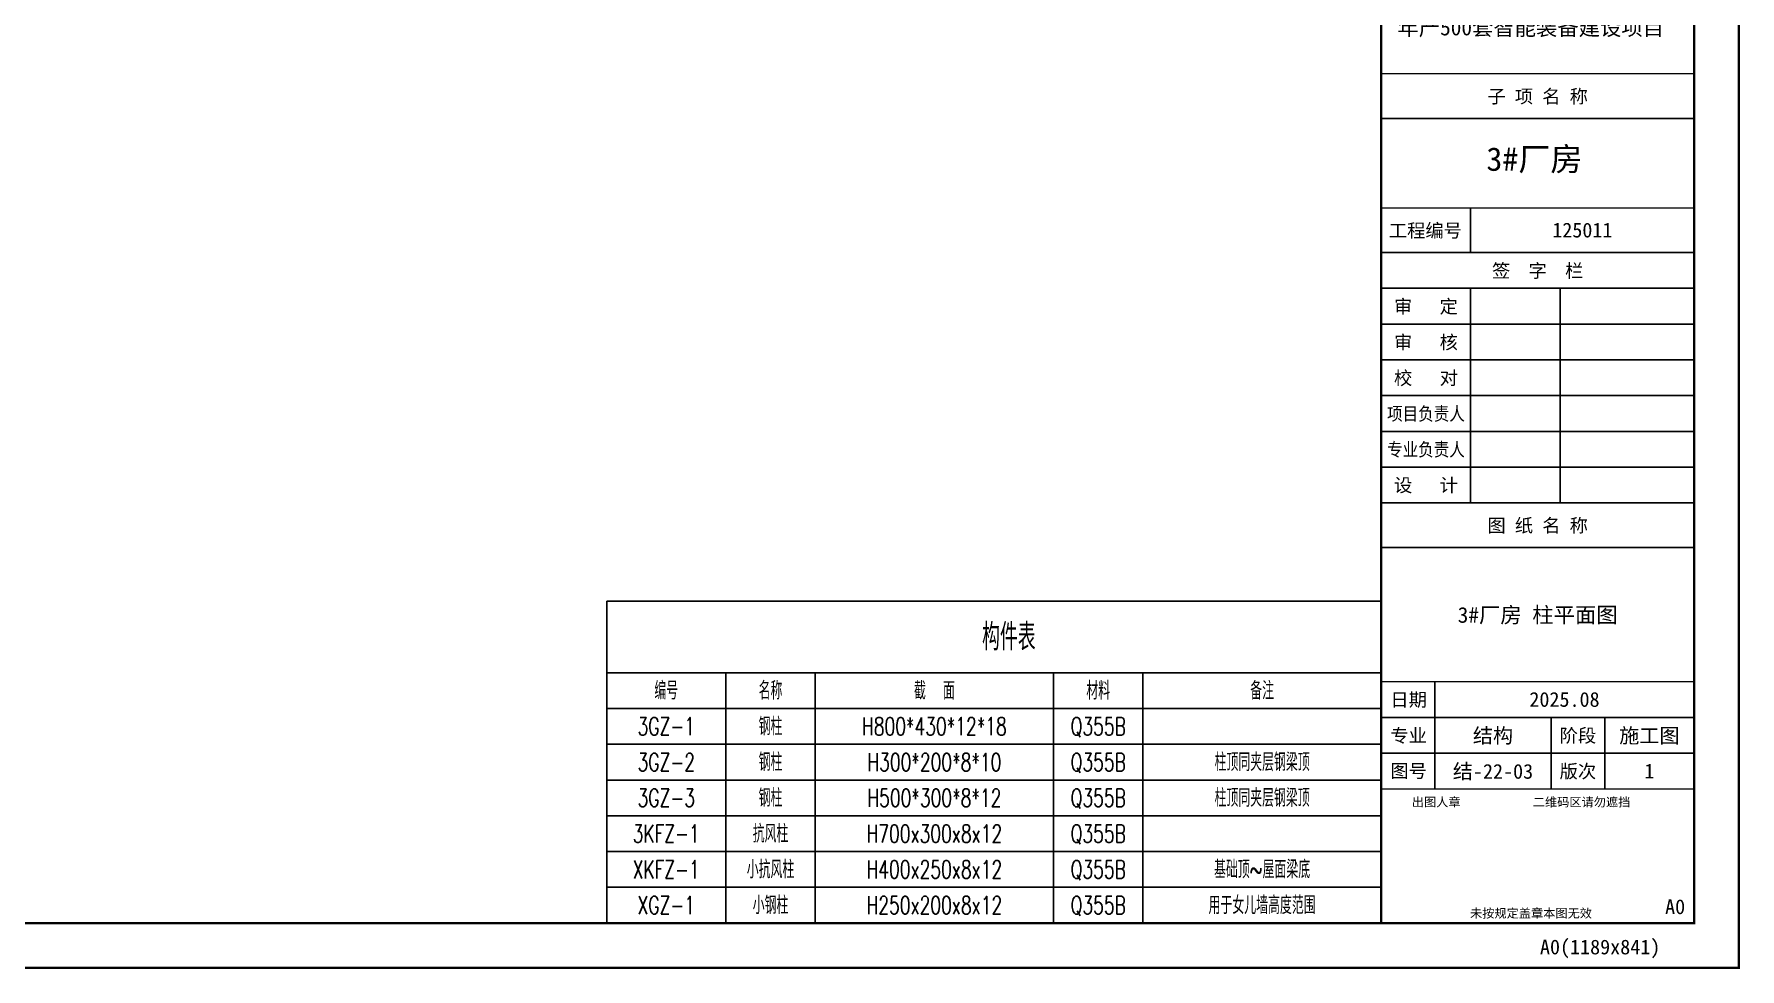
# Model space of a CAD drawing. Extents: x -1201378 to 2367219, y -619313 to 244905.
# Drawn here: x 177790 to 235046, y -296140 to -264773 of the extents above; entities that cross this region are included whole.
import ezdxf
from ezdxf.enums import TextEntityAlignment as Align

# ---------------------------------------------------------------- set-up
doc = ezdxf.new("R2010")
doc.units = 0
doc.header["$LTSCALE"] = 1000
doc.layers.get('0').update_dxf_attribs({"linetype": 'CONTINUOUS'})
doc.layers.get('Defpoints').update_dxf_attribs({"linetype": 'CONTINUOUS'})
for name, color, linetype in [('0-cxFrame', 155, 'CONTINUOUS'), ('TAB', 7, 'CONTINUOUS'), ('TEXT', 7, 'CONTINUOUS'), ('建-文字', 7, 'CONTINUOUS')]:
    doc.layers.add(name, color=color, linetype=linetype)
doc.layers.add('0-cxText', color=131, linetype='CONTINUOUS', lineweight=25)
doc.styles.add('cx_biaoti', font='')
doc.styles.add('cx_tuming', font='simhei.ttf')
doc.styles.add('cx_tuqian1', font='')
doc.styles.add('TSSD_Norm', font='tj-romans1.shx', dxfattribs={"bigfont": 'tj-hztxt.shx'})
doc.styles.add('黑体', font='simhei.ttf', dxfattribs={"width": 0.8})
doc.styles.get('cx_biaoti').set_extended_font_data('SimSun')
doc.styles.get('cx_tuqian1').set_extended_font_data('SimSun')

# ---------------------------------------------------------------- blocks, each defined once
blk = doc.blocks.new('zjcx_lan_qianzi(Dragon)')
for p, q in [((-7000, 4800), (0, 4800)), ((-5000, 4800), (-5000, 0)), ((-3000, 4800), (-3000, 0)), ((-7000, 4000), (0, 4000)), ((-7000, 3200), (0, 3200)), ((-7000, 2400), (0, 2400)), ((-7000, 1600), (0, 1600)), ((-7000, 800), (0, 800))]:
    blk.add_line(p, q)
at = {"const_width": 30}
blk.add_lwpolyline([(-7000, 5600), (0, 5600)], dxfattribs=at)
blk.add_lwpolyline([(-7000, 5600), (0, 5600), (0, 0), (-7000, 0)], close=True, dxfattribs=at)
at = {"style": 'cx_biaoti'}
for s, p in [('签  字  栏', (-3500, 5200)), ('审   定', (-6000, 4400)), ('审   核', (-6000, 3600)), ('校   对', (-6000, 2800)), ('设   计', (-6000, 400))]:
    blk.add_text(s, height=300, dxfattribs=at).set_placement(p, align=Align.MIDDLE)
at = {"style": 'cx_biaoti', "width": 0.85}
for s, p in [('项目负责人', (-6000, 2000)), ('专业负责人', (-6000, 1200))]:
    blk.add_text(s, height=300, dxfattribs=at).set_placement(p, align=Align.MIDDLE)
blk = doc.blocks.new('T-签字(Dragon)')
at = {"layer": '0-cxFrame'}
blk.add_blockref('zjcx_lan_qianzi(Dragon)', (0, 0), dxfattribs=at)
blk = doc.blocks.new('zjcx_lan_tuming(Dragon)')
for p, q in [((-7000, 8400), (0, 8400)), ((-5800, 3000), (-5800, 5400)), ((-7000, 4600), (0, 4600)), ((-3200, 3000), (-3200, 4600)), ((-2000, 3000), (-2000, 4600)), ((-7000, 3800), (0, 3800))]:
    blk.add_line(p, q)
at = {"const_width": 30}
for points in [[(-7000, 9400), (0, 9400)], [(-7000, 5400), (0, 5400)], [(-7000, 3000), (0, 3000)], [(-7000, 0), (0, 0)]]:
    blk.add_lwpolyline(points, dxfattribs=at)
blk.add_lwpolyline([(-7000, 9400), (0, 9400), (0, 0), (-7000, 0)], close=True)
at = {"style": 'cx_biaoti'}
for s, p in [('图 纸 名 称', (-3500, 8900)), ('日期', (-6388, 5000)), ('专业', (-6388, 4200)), ('阶段', (-2600, 4200)), ('图号', (-6388, 3400)), ('版次', (-2600, 3400))]:
    blk.add_text(s, height=300, dxfattribs=at).set_placement(p, align=Align.MIDDLE)
for s, p in [('出图人章', (-6316, 2607)), ('二维码区请勿遮挡', (-3609, 2607)), ('未按规定盖章本图无效', (-5013, 120))]:
    blk.add_text(s, height=200, dxfattribs=at).set_placement(p)
blk = doc.blocks.new('T-图签(Dragon)')
blk.add_blockref('zjcx_lan_tuming(Dragon)', (0, 0))
at = {"color": 3, "style": 'cx_biaoti'}
for s, p in [('2025.08', (-2900, 5000)), ('施工图', (-1000, 4200))]:
    blk.add_text(s, height=330, dxfattribs=at).set_placement(p, align=Align.MIDDLE)
blk = doc.blocks.new('zjcx_lan_xiangmu(Dragon)')
for p, q in [((-7000, 9000), (0, 9000)), ((-7000, 6000), (0, 6000)), ((-7000, 3000), (0, 3000)), ((-5000, 1000), (-5000, 0))]:
    blk.add_line(p, q)
at = {"const_width": 30}
for points in [[(-7000, 10000), (0, 10000)], [(-7000, 7000), (0, 7000)], [(-7000, 7000), (0, 7000)], [(-7000, 4000), (0, 4000)], [(-7000, 4000), (0, 4000)], [(-7000, 1000), (0, 1000)], [(-7000, 0), (0, 0)]]:
    blk.add_lwpolyline(points, dxfattribs=at)
blk.add_lwpolyline([(-7000, 10000), (0, 10000), (0, 0), (-7000, 0)], close=True)
at = {"style": 'cx_biaoti'}
for s, p in [('建 设 单 位', (-3500, 9500)), ('项 目 名 称', (-3500, 6500)), ('子 项 名 称', (-3500, 3500)), ('工程编号', (-6013, 500))]:
    blk.add_text(s, height=300, dxfattribs=at).set_placement(p, align=Align.MIDDLE)
blk = doc.blocks.new('T-项目(Dragon)')
blk.add_blockref('zjcx_lan_xiangmu(Dragon)', (0, 0))
at = {"color": 3, "style": 'cx_tuming'}
for s, height, p in [('嘉兴世赫建达智能装备有限公司', 330, (-6816, 7901)), ('年产500套智能装备建设项目 ', 350, (-6638, 4859))]:
    blk.add_text(s, height=height, dxfattribs=at).set_placement(p)
blk = doc.blocks.new('zjcx_T0(Dragon)')
at = {"layer": '0-cxFrame', "const_width": 50}
blk.add_lwpolyline([(0, 82100), (-7000, 82100), (-7000, 0), (0, 0)], close=True, dxfattribs=at)
at = {"layer": '0-cxFrame'}
for name, p in [('T-项目(Dragon)', (0, 15000)), ('T-签字(Dragon)', (0, 9400)), ('T-图签(Dragon)', (0, 0))]:
    blk.add_blockref(name, p, dxfattribs=at)
blk = doc.blocks.new('TK22.A0 L(Dragon)')
at = {"layer": '0-cxFrame', "color": 7, "const_width": 0.5}
blk.add_lwpolyline([(0, 0), (-1486, 0), (-1486, 841), (0, 841)], close=True, dxfattribs=at)
at = {"layer": '0-cxFrame', "const_width": 0.5}
for points in [[(-80, 10), (-1466, 10), (-1466, 831), (-80, 831)], [(-10, 10), (-80, 10), (-80, 831), (-10, 831)]]:
    blk.add_lwpolyline(points, close=True, dxfattribs=at)
at = {"layer": '0-cxFrame', "xscale": 0.009999999999999998, "yscale": 0.009999999999999998, "zscale": 0.009999999999999998}
blk.add_blockref('zjcx_T0(Dragon)', (-10, 10), dxfattribs=at)
at = {"style": '黑体', "flags": 4}
blk.add_attdef('图幅', text='', height=3.3, dxfattribs=at).set_placement((-40, 3), align=Align.RIGHT)
at = {"layer": '0-cxFrame', "style": '黑体'}
blk.add_text('(1189x841)', height=3.3, dxfattribs=at).set_placement((-40, 3))
at = {"layer": '0-cxText', "flags": 4}
for tag, height, style, p in [('建设单位', 3.5, 'cx_tuming', (-45, 240)), ('项目名称', 3.5, 'cx_tuming', (-45, 210)), ('子项名称', 3.5, 'cx_tuming', (-45, 180)), ('工程编号', 3.3, 'cx_tuqian1', (-35, 165)), ('图名1', 3.5, 'cx_tuming', (-45, 87)), ('图名2', 3.5, 'cx_tuming', (-45, 79)), ('图名3', 3.5, 'cx_tuming', (-45, 71)), ('出图日期', 3.3, 'cx_tuqian1', (-39, 60)), ('专业', 3.3, 'cx_tuqian1', (-55, 52)), ('图号', 3.3, 'cx_tuqian1', (-55, 44)), ('版次', 3.3, 'cx_tuqian1', (-20, 44))]:
    blk.add_attdef(tag, text='', height=height, dxfattribs=dict(at, style=style)).set_placement(p, align=Align.MIDDLE)
at = {"layer": 'Defpoints', "color": 6, "flags": 4}
for tag, height, style, p in [('tufu', 3.3, '黑体', (-12, 12)), ('dwfname', 4, 'cx_tuqian1', (-80, 3))]:
    blk.add_attdef(tag, text='', height=height, dxfattribs=dict(at, style=style)).set_placement(p, align=Align.RIGHT)

msp = doc.modelspace()

# ---------------------------------------------------------------- linework, layer by layer
at = {"layer": 'TAB'}
for p, q in [((197008.3, -286202.2), (223008.3, -286202.2)), ((201008.3, -286202.2), (201008.3, -294602.2)), ((204008.3, -286202.2), (204008.3, -294602.2)), ((212008.3, -286202.2), (212008.3, -294602.2)), ((215008.3, -286202.2), (215008.3, -294602.2)), ((197008.3, -287402.2), (223008.3, -287402.2)), ((197008.3, -288602.2), (223008.3, -288602.2)), ((197008.3, -289802.2), (223008.3, -289802.2)), ((197008.3, -291002.2), (223008.3, -291002.2)), ((197008.3, -292202.2), (223008.3, -292202.2)), ((197008.3, -293402.2), (223008.3, -293402.2))]:
    msp.add_line(p, q, dxfattribs=at)
msp.add_lwpolyline([(197008.3, -283802.2), (223008.3, -283802.2), (223008.3, -294602.2), (197008.3, -294602.2)], close=True, dxfattribs=at)

# ---------------------------------------------------------------- block references
at = {"layer": '0-cxFrame'}
ref = msp.add_blockref('TK22.A0 L(Dragon)', (235008.3, -296102.2), dxfattribs=dict(at, xscale=150, yscale=150, zscale=150))
ref.add_attrib('图名2', '3#厂房 柱平面图', dxfattribs={"layer": '0-cxText', "height": 525, "style": 'cx_tuming'}).set_placement((228258.3, -284252.2), align=Align.MIDDLE)
ref.add_attrib('工程编号', '125011', dxfattribs={"layer": '0-cxText', "height": 495, "style": 'cx_tuqian1'}).set_placement((229758.3, -271352.2), align=Align.MIDDLE)
ref.add_attrib('图号', '结-22-03', dxfattribs={"layer": '0-cxText', "height": 495, "style": 'cx_tuqian1'}).set_placement((226758.3, -289502.2), align=Align.MIDDLE)
ref.add_attrib('版次', '1', dxfattribs={"layer": '0-cxText', "height": 495, "style": 'cx_tuqian1'}).set_placement((232008.3, -289502.2), align=Align.MIDDLE)
ref.add_attrib('专业', '结构', dxfattribs={"layer": '0-cxText', "height": 495, "style": 'cx_tuqian1'}).set_placement((226758.3, -288302.2), align=Align.MIDDLE)
ref.add_attrib('图幅', 'A0', dxfattribs={"layer": '0', "height": 495, "style": '黑体'}).set_placement((229008.3, -295652.2), align=Align.RIGHT)
ref.add_attrib('tufu', 'A0', dxfattribs={"layer": 'Defpoints', "color": 6, "height": 495, "style": '黑体'}).set_placement((233208.3, -294302.2), align=Align.RIGHT)

# ---------------------------------------------------------------- texts
at = {"layer": 'TEXT', "style": 'TSSD_Norm', "width": 0.7}
for s, height, p in [('构件表', 900, (210508.3, -285002.2)), ('编号', 600, (199008.3, -286802.2)), ('名称', 600, (202508.3, -286802.2)), ('截  面', 600, (208008.3, -286802.2)), ('材料', 600, (213508.3, -286802.2)), ('备注', 600, (219008.3, -286802.2)), ('3GZ-1', 600, (199008.3, -288002.2)), ('钢柱', 600, (202508.3, -288002.2)), ('H800*430*12*18', 600, (208008.3, -288002.2)), ('Q355B', 600, (213508.3, -288002.2)), ('3GZ-2', 600, (199008.3, -289202.2)), ('钢柱', 600, (202508.3, -289202.2)), ('H300*200*8*10', 600, (208008.3, -289202.2)), ('Q355B', 600, (213508.3, -289202.2)), ('柱顶同夹层钢梁顶', 600, (219008.3, -289202.2)), ('3GZ-3', 600, (199008.3, -290402.2)), ('钢柱', 600, (202508.3, -290402.2)), ('H500*300*8*12', 600, (208008.3, -290402.2)), ('Q355B', 600, (213508.3, -290402.2)), ('柱顶同夹层钢梁顶', 600, (219008.3, -290402.2)), ('3KFZ-1', 600, (199008.3, -291602.2)), ('抗风柱', 600, (202508.3, -291602.2)), ('H700x300x8x12', 600, (208008.3, -291602.2)), ('Q355B', 600, (213508.3, -291602.2)), ('XKFZ-1', 600, (199008.3, -292802.2)), ('小抗风柱', 600, (202508.3, -292802.2)), ('H400x250x8x12', 600, (208008.3, -292802.2)), ('Q355B', 600, (213508.3, -292802.2)), ('基础顶~屋面梁底', 600, (219008.3, -292802.2)), ('XGZ-1', 600, (199008.3, -294002.2)), ('小钢柱', 600, (202508.3, -294002.2)), ('H250x200x8x12', 600, (208008.3, -294002.2)), ('Q355B', 600, (213508.3, -294002.2)), ('用于女儿墙高度范围', 600, (219008.3, -294002.2))]:
    msp.add_text(s, height=height, dxfattribs=at).set_placement(p, align=Align.MIDDLE_CENTER)
at = {"layer": '建-文字', "style": '黑体'}
msp.add_text('3#厂房', height=788.61, dxfattribs=at).set_placement((226536.7, -269359.2))

doc.saveas('drawing.dxf')
